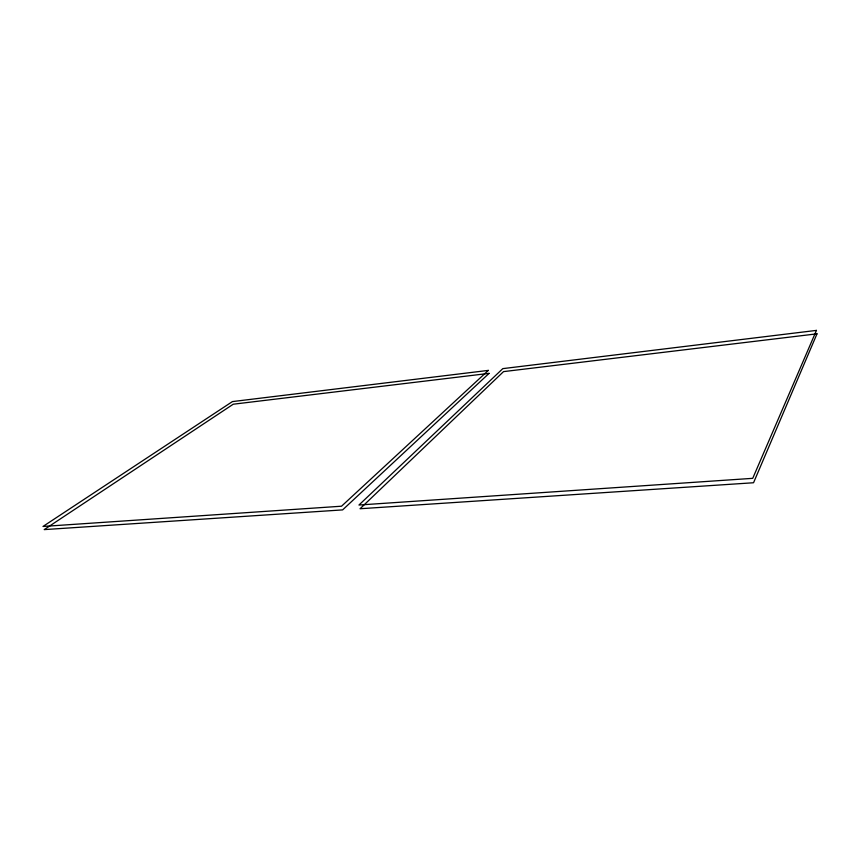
<?xml version="1.0" encoding="UTF-8"?>
<svg xmlns="http://www.w3.org/2000/svg" width="860" height="860" viewBox="0 0 860 860"><rect width="100%" height="100%" fill="white"/><g stroke="black" fill="none" stroke-linecap="round" stroke-linejoin="round"><path stroke-width="1.29" d="M817 333.82L753.543 482.75L360.05 508.744L503.53 371.617L817 333.82M816.452 330.39L752.736 478.332L358.964 505.024L502.81 368.628L816.452 330.39M489.071 373.369L342.624 509.894L44.204 529.61L233.253 404.211L489.071 373.369M488.34 370.391L341.538 506.207L43 526.449L232.426 401.588L488.34 370.391"/></g></svg>
